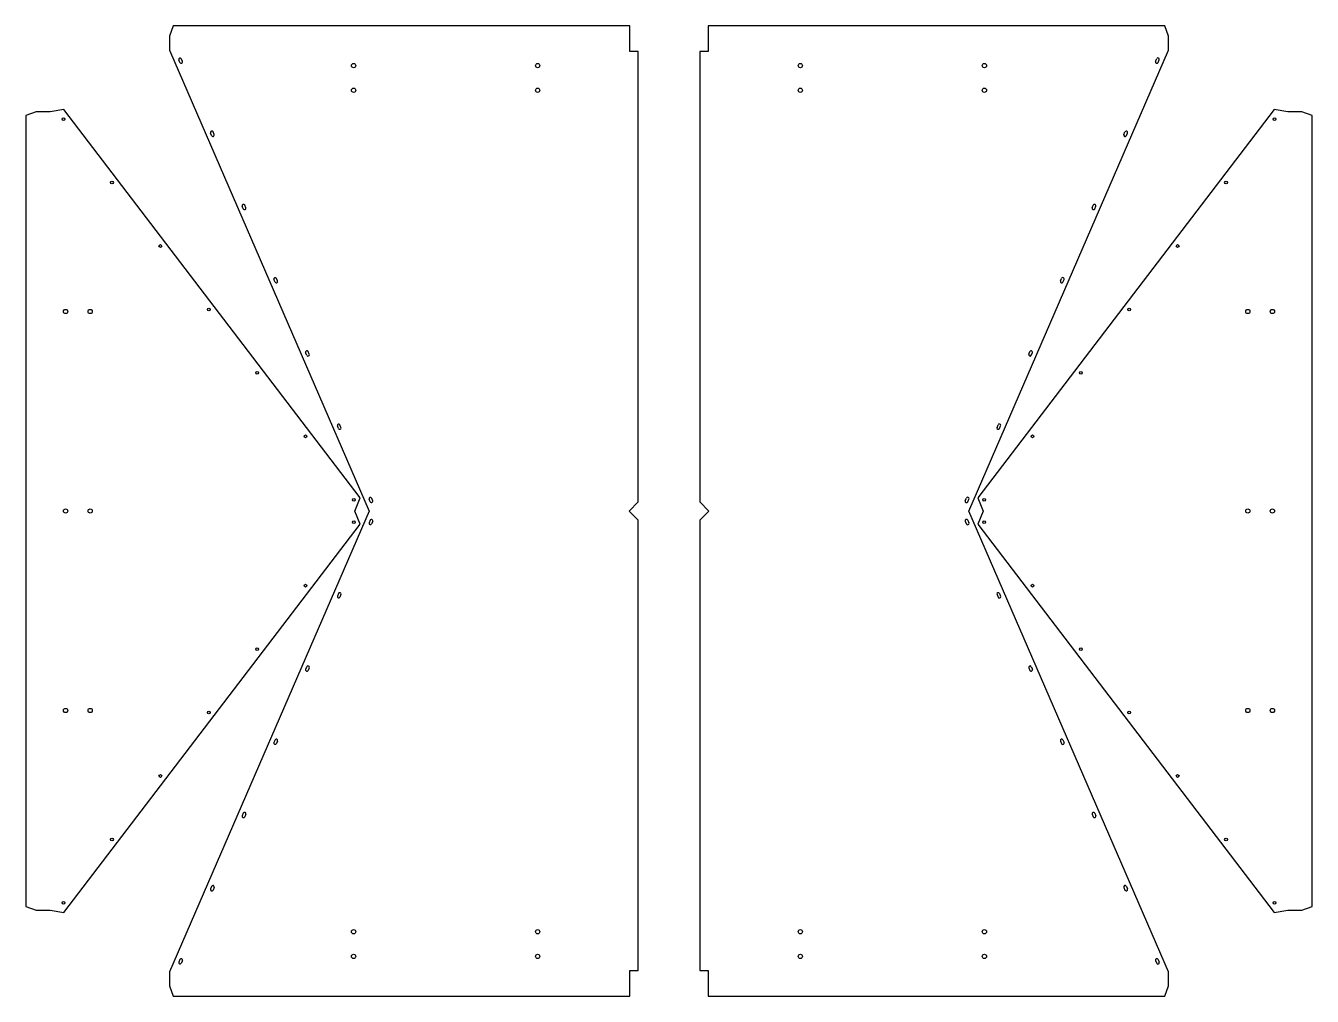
# Model space of a CAD drawing. Header units: millimetres. Extents: x -234 to 1862, y -791 to 791.
import ezdxf

# ---------------------------------------------------------------- set-up
doc = ezdxf.new("R2010")
doc.units = ezdxf.units.MM

msp = doc.modelspace()

# ---------------------------------------------------------------- linework, layer by layer
for p, q in [((6, 790.5594), (0, 773.5594)), ((750, 790.5594), (6, 790.5594)), ((750, 748.5594), (750, 790.5594)), ((878, 790.5594), (878, 748.5594)), ((1622, 790.5594), (878, 790.5594)), ((1628, 773.5594), (1622, 790.5594)), ((0, 773.5594), (0, 750.5594)), ((1628, 750.5594), (1628, 773.5594)), ((0, 750.5594), (325.2024, 0)), ((16.9936, 730.8322), (15.2045, 734.9613)), ((21.1226, 732.6213), (19.3336, 736.7504)), ((764, 748.5594), (750, 748.5594)), ((764, 15), (764, 748.5594)), ((878, 748.5594), (864, 748.5594)), ((864, 748.5594), (864, 15)), ((1302.7976, 0), (1628, 750.5594)), ((1606.8774, 732.6213), (1608.6664, 736.7504)), ((1611.0064, 730.8322), (1612.7955, 734.9613)), ((-217.1685, 650.3991), (-234.1685, 644.3991)), ((-194.1685, 650.3991), (-217.1685, 650.3991)), ((-171.9969, 654.3085), (-194.1685, 650.3991)), ((310.8194, 21.2755), (-171.9969, 654.3085)), ((1799.9969, 654.3085), (1317.1806, 21.2755)), ((1822.1685, 650.3991), (1799.9969, 654.3085)), ((1845.1685, 650.3991), (1822.1685, 650.3991)), ((1862.1685, 644.3991), (1845.1685, 650.3991)), ((-234.1685, 644.3991), (-234.1685, -644.3991)), ((1862.1685, -644.3991), (1862.1685, 644.3991)), ((68.6772, 611.5477), (66.8881, 615.6768)), ((72.8063, 613.3367), (71.0172, 617.4658)), ((1555.1937, 613.3367), (1556.9828, 617.4658)), ((1559.3228, 611.5477), (1561.1119, 615.6768)), ((120.3608, 492.2631), (118.5717, 496.3922)), ((124.4899, 494.0522), (122.7008, 498.1813)), ((1503.5101, 494.0522), (1505.2992, 498.1813)), ((1507.6392, 492.2631), (1509.4283, 496.3922)), ((176.1735, 374.7676), (174.3844, 378.8967)), ((1451.8265, 374.7676), (1453.6156, 378.8967)), ((172.0444, 372.9786), (170.2553, 377.1077)), ((1455.9556, 372.9786), (1457.7447, 377.1077)), ((223.728, 253.694), (221.939, 257.8231)), ((227.8571, 255.4831), (226.068, 259.6122)), ((1400.1429, 255.4831), (1401.932, 259.6122)), ((1404.272, 253.694), (1406.061, 257.8231)), ((275.4116, 134.4095), (273.6226, 138.5386)), ((279.5407, 136.1985), (277.7516, 140.3276)), ((1348.4593, 136.1985), (1350.2484, 140.3276)), ((1352.5884, 134.4095), (1354.3774, 138.5386)), ((301.893, 0), (310.8194, 21.2755)), ((331.2243, 16.914), (329.4353, 21.0431)), ((1296.7757, 16.914), (1298.5647, 21.0431)), ((1317.1806, 21.2755), (1326.107, 0)), ((325.2024, 0), (0, -750.5594)), ((310.8194, -21.2755), (301.893, 0)), ((327.0952, 15.1249), (325.3062, 19.254)), ((749, 0), (764, 15)), ((764, -15), (749, 0)), ((864, 15), (879, 0)), ((879, 0), (864, -15)), ((1300.9048, 15.1249), (1302.6938, 19.254)), ((1628, -750.5594), (1302.7976, 0)), ((1326.107, 0), (1317.1806, -21.2755)), ((327.0952, -15.1249), (325.3062, -19.254)), ((331.2243, -16.914), (329.4353, -21.0431)), ((764, -748.5594), (764, -15)), ((864, -15), (864, -748.5594)), ((1296.7757, -16.914), (1298.5647, -21.0431)), ((1300.9048, -15.1249), (1302.6938, -19.254)), ((-171.9969, -654.3085), (310.8194, -21.2755)), ((1317.1806, -21.2755), (1799.9969, -654.3085)), ((275.4116, -134.4095), (273.6226, -138.5386)), ((279.5407, -136.1985), (277.7516, -140.3276)), ((1348.4593, -136.1985), (1350.2484, -140.3276)), ((1352.5884, -134.4095), (1354.3774, -138.5386)), ((223.728, -253.694), (221.939, -257.8231)), ((227.8571, -255.4831), (226.068, -259.6122)), ((1400.1429, -255.4831), (1401.932, -259.6122)), ((1404.272, -253.694), (1406.061, -257.8231)), ((172.0444, -372.9786), (170.2553, -377.1077)), ((176.1735, -374.7676), (174.3844, -378.8967)), ((1451.8265, -374.7676), (1453.6156, -378.8967)), ((1455.9556, -372.9786), (1457.7447, -377.1077)), ((120.3608, -492.2631), (118.5717, -496.3922)), ((124.4899, -494.0522), (122.7008, -498.1813)), ((1503.5101, -494.0522), (1505.2992, -498.1813)), ((1507.6392, -492.2631), (1509.4283, -496.3922)), ((68.6772, -611.5477), (66.8881, -615.6768)), ((72.8063, -613.3367), (71.0172, -617.4658)), ((1555.1937, -613.3367), (1556.9828, -617.4658)), ((1559.3228, -611.5477), (1561.1119, -615.6768)), ((-234.1685, -644.3991), (-217.1685, -650.3991)), ((1845.1685, -650.3991), (1862.1685, -644.3991)), ((-217.1685, -650.3991), (-194.1685, -650.3991)), ((-194.1685, -650.3991), (-171.9969, -654.3085)), ((1799.9969, -654.3085), (1822.1685, -650.3991)), ((1822.1685, -650.3991), (1845.1685, -650.3991)), ((16.9936, -730.8322), (15.2045, -734.9613)), ((21.1226, -732.6213), (19.3336, -736.7504)), ((1606.8774, -732.6213), (1608.6664, -736.7504)), ((1611.0064, -730.8322), (1612.7955, -734.9613)), ((0, -750.5594), (0, -773.5594)), ((750, -790.5594), (750, -748.5594)), ((750, -748.5594), (764, -748.5594)), ((864, -748.5594), (878, -748.5594)), ((878, -748.5594), (878, -790.5594)), ((1628, -773.5594), (1628, -750.5594)), ((0, -773.5594), (6, -790.5594)), ((1622, -790.5594), (1628, -773.5594)), ((6, -790.5594), (750, -790.5594)), ((878, -790.5594), (1622, -790.5594))]:
    msp.add_line(p, q)
for centre, radius in [((300, 725.5594), 3.5), ((600, 725.5594), 3.5), ((1028, 725.5594), 3.5), ((1328, 725.5594), 3.5), ((300, 685.5594), 3.5), ((600, 685.5594), 3.5), ((1028, 685.5594), 3.5), ((1328, 685.5594), 3.5), ((-172.5072, 638.488), 2.25), ((1800.5072, 638.488), 2.25), ((-93.6694, 535.1217), 2.25), ((1721.6694, 535.1217), 2.25), ((-14.8316, 431.7554), 2.25), ((1642.8316, 431.7554), 2.25), ((-169.1685, 325), 3.5), ((-129.1685, 325), 3.5), ((64.0063, 328.389), 2.25), ((1563.9937, 328.389), 2.25), ((1757.1685, 325), 3.5), ((1797.1685, 325), 3.5), ((142.8441, 225.0227), 2.25), ((1485.1559, 225.0227), 2.25), ((221.6819, 121.6564), 2.25), ((1406.3181, 121.6564), 2.25), ((-169.1685, 0), 3.5), ((-129.1685, 0), 3.5), ((300.5197, 18.2901), 2.25), ((1327.4803, 18.2901), 2.25), ((1757.1685, 0), 3.5), ((1797.1685, 0), 3.5), ((300.5197, -18.2901), 2.25), ((1327.4803, -18.2901), 2.25), ((221.6819, -121.6564), 2.25), ((1406.3181, -121.6564), 2.25), ((142.8441, -225.0227), 2.25), ((1485.1559, -225.0227), 2.25), ((-169.1685, -325), 3.5), ((-129.1685, -325), 3.5), ((64.0063, -328.389), 2.25), ((1563.9937, -328.389), 2.25), ((1757.1685, -325), 3.5), ((1797.1685, -325), 3.5), ((-14.8316, -431.7554), 2.25), ((1642.8316, -431.7554), 2.25), ((-93.6694, -535.1217), 2.25), ((1721.6694, -535.1217), 2.25), ((-172.5072, -638.488), 2.25), ((1800.5072, -638.488), 2.25), ((300, -685.5594), 3.5), ((600, -685.5594), 3.5), ((1028, -685.5594), 3.5), ((1328, -685.5594), 3.5), ((300, -725.5594), 3.5), ((600, -725.5594), 3.5), ((1028, -725.5594), 3.5), ((1328, -725.5594), 3.5)]:
    msp.add_circle(centre, radius)
for centre, start, end in [((17.2691, 735.8559), 23.4261, 203.4261), ((1610.7309, 735.8559), 336.5739, 156.5739), ((19.0581, 731.7268), 203.4261, 23.4261), ((1608.9419, 731.7268), 156.5739, 336.5739), ((68.9527, 616.5713), 23.4261, 203.4261), ((70.7417, 612.4422), 203.4261, 23.4261), ((1557.2583, 612.4422), 156.5739, 336.5739), ((1559.0473, 616.5713), 336.5739, 156.5739), ((120.6363, 497.2867), 23.4261, 203.4261), ((122.4253, 493.1577), 203.4261, 23.4261), ((1505.5747, 493.1577), 156.5739, 336.5739), ((1507.3637, 497.2867), 336.5739, 156.5739), ((172.3199, 378.0022), 23.4261, 203.4261), ((1455.6801, 378.0022), 336.5739, 156.5739), ((174.1089, 373.8731), 203.4261, 23.4261), ((1453.8911, 373.8731), 156.5739, 336.5739), ((224.0035, 258.7176), 23.4261, 203.4261), ((225.7925, 254.5886), 203.4261, 23.4261), ((1402.2075, 254.5886), 156.5739, 336.5739), ((1403.9965, 258.7176), 336.5739, 156.5739), ((275.6871, 139.4331), 23.4261, 203.4261), ((277.4762, 135.304), 203.4261, 23.4261), ((1350.5238, 135.304), 156.5739, 336.5739), ((1352.3129, 139.4331), 336.5739, 156.5739), ((327.3707, 20.1485), 23.4261, 203.4261), ((1300.6293, 20.1485), 336.5739, 156.5739), ((329.1598, 16.0195), 203.4261, 23.4261), ((1298.8402, 16.0195), 156.5739, 336.5739), ((327.3707, -20.1485), 156.5739, 336.5739), ((329.1598, -16.0195), 336.5739, 156.5739), ((1298.8402, -16.0195), 23.4261, 203.4261), ((1300.6293, -20.1485), 203.4261, 23.4261), ((275.6871, -139.4331), 156.5739, 336.5739), ((277.4762, -135.304), 336.5739, 156.5739), ((1350.5238, -135.304), 23.4261, 203.4261), ((1352.3129, -139.4331), 203.4261, 23.4261), ((224.0035, -258.7176), 156.5739, 336.5739), ((225.7925, -254.5886), 336.5739, 156.5739), ((1402.2075, -254.5886), 23.4261, 203.4261), ((1403.9965, -258.7176), 203.4261, 23.4261), ((172.3199, -378.0022), 156.5739, 336.5739), ((174.1089, -373.8731), 336.5739, 156.5739), ((1453.8911, -373.8731), 23.4261, 203.4261), ((1455.6801, -378.0022), 203.4261, 23.4261), ((120.6363, -497.2867), 156.5739, 336.5739), ((122.4253, -493.1577), 336.5739, 156.5739), ((1505.5747, -493.1577), 23.4261, 203.4261), ((1507.3637, -497.2867), 203.4261, 23.4261), ((68.9527, -616.5713), 156.5739, 336.5739), ((70.7417, -612.4422), 336.5739, 156.5739), ((1557.2583, -612.4422), 23.4261, 203.4261), ((1559.0473, -616.5713), 203.4261, 23.4261), ((19.0581, -731.7268), 336.5739, 156.5739), ((1608.9419, -731.7268), 23.4261, 203.4261), ((17.2691, -735.8559), 156.5739, 336.5739), ((1610.7309, -735.8559), 203.4261, 23.4261)]:
    msp.add_arc(centre, 2.25, start, end)

doc.saveas('drawing.dxf')
